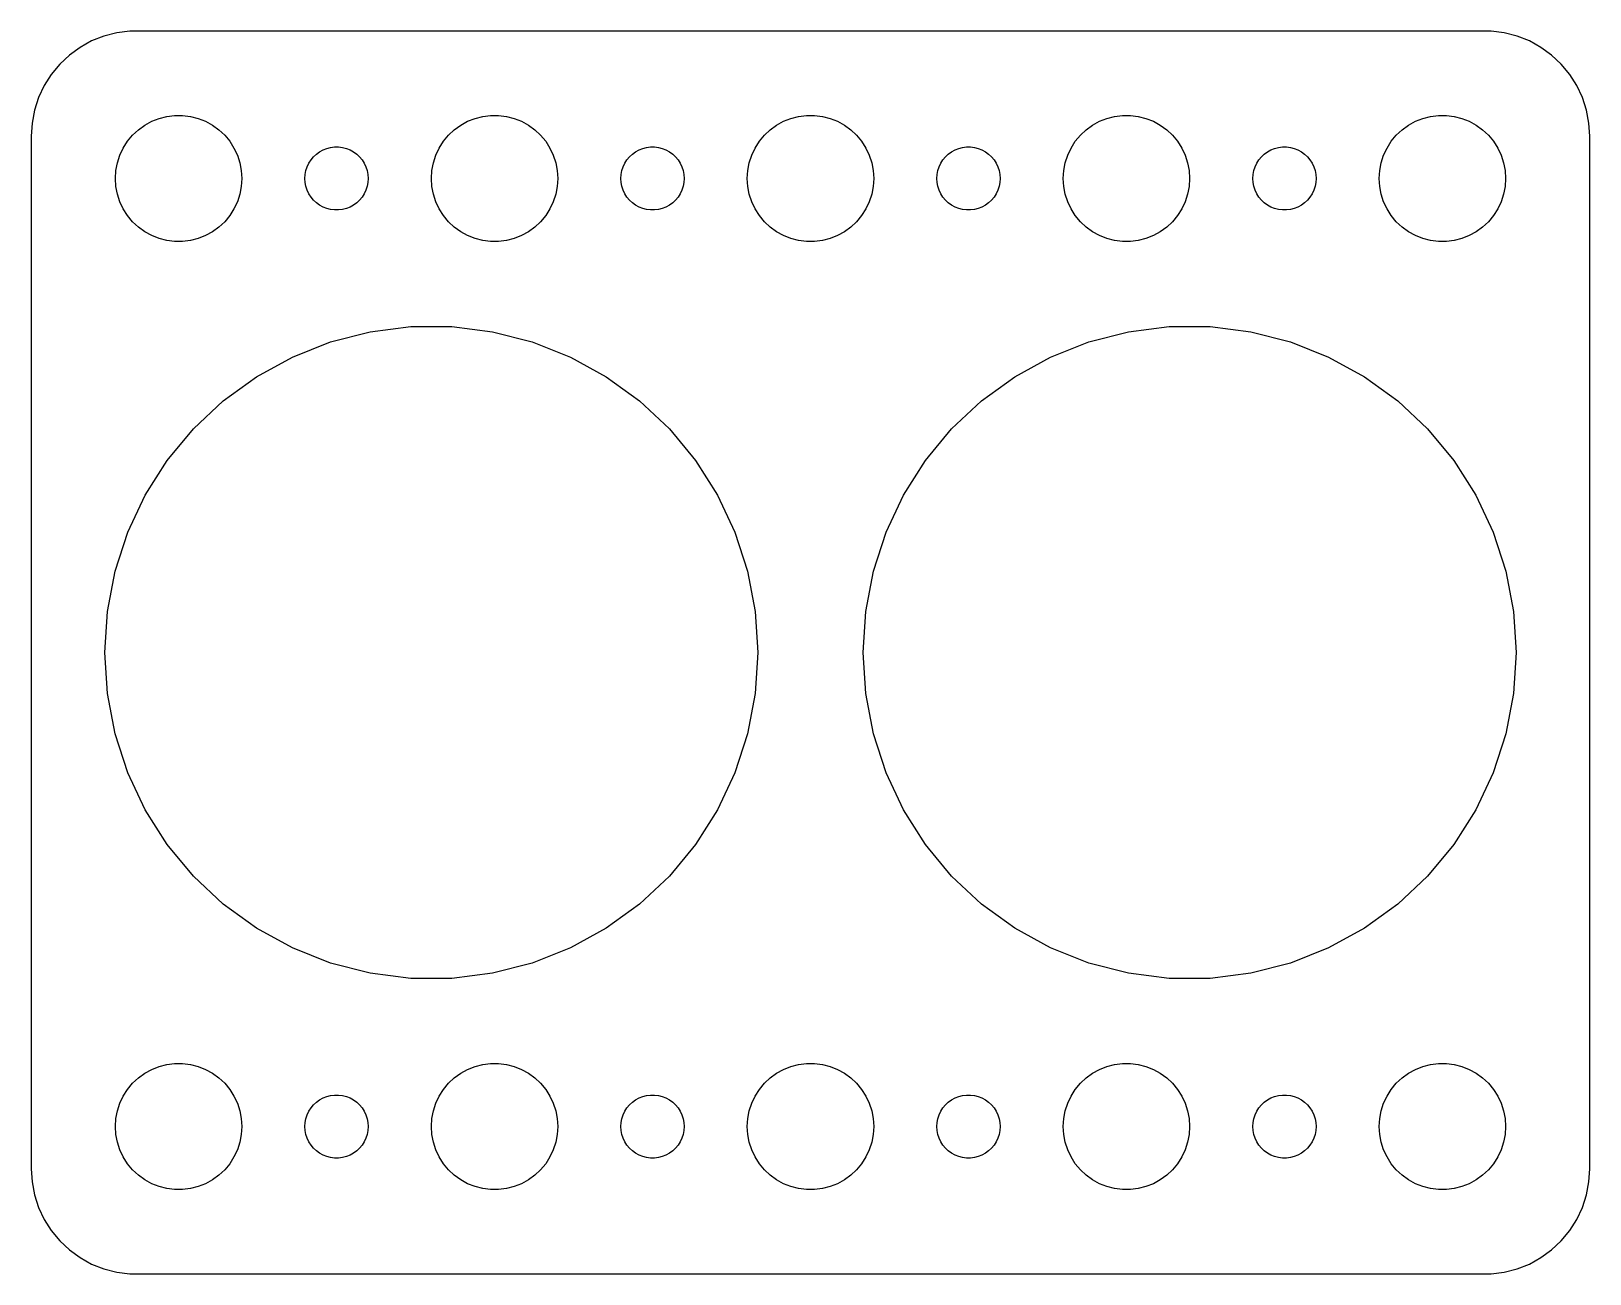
# Model space of a CAD drawing. Header units: metres. Extents: x -37 to 37, y -29.5 to 29.5.
import ezdxf

# ---------------------------------------------------------------- set-up
doc = ezdxf.new("R2010")
doc.units = ezdxf.units.M

msp = doc.modelspace()

# ---------------------------------------------------------------- linework, layer by layer
for p, q in [((-34.1289, 29.0241), (-34.6791, 28.7216)), ((-33.5451, 29.2553), (-34.1289, 29.0241)), ((-32.9369, 29.4114), (-33.5451, 29.2553)), ((-32.3139, 29.4901), (-32.9369, 29.4114)), ((32.3139, 29.4901), (-32.3139, 29.4901)), ((32.9369, 29.4114), (32.3139, 29.4901)), ((33.5451, 29.2553), (32.9369, 29.4114)), ((34.1289, 29.0241), (33.5451, 29.2553)), ((34.6791, 28.7216), (34.1289, 29.0241)), ((-35.1871, 28.3526), (-35.6448, 27.9227)), ((-34.6791, 28.7216), (-35.1871, 28.3526)), ((35.1871, 28.3526), (34.6791, 28.7216)), ((35.6448, 27.9227), (35.1871, 28.3526)), ((-36.0451, 27.4389), (-36.3815, 26.9088)), ((-35.6448, 27.9227), (-36.0451, 27.4389)), ((36.0451, 27.4389), (35.6448, 27.9227)), ((36.3815, 26.9088), (36.0451, 27.4389)), ((-36.3815, 26.9088), (-36.6489, 26.3406)), ((36.6489, 26.3406), (36.3815, 26.9088)), ((-36.6489, 26.3406), (-36.8429, 25.7434)), ((36.8429, 25.7434), (36.6489, 26.3406)), ((-36.8429, 25.7434), (-36.9606, 25.1267)), ((-31.6075, 25.033), (-31.2773, 25.2145)), ((-31.2773, 25.2145), (-30.927, 25.3532)), ((-30.927, 25.3532), (-30.5621, 25.4469)), ((-30.5621, 25.4469), (-30.1884, 25.4941)), ((-30.1884, 25.4941), (-29.8116, 25.4941)), ((-29.8116, 25.4941), (-29.4379, 25.4469)), ((-29.4379, 25.4469), (-29.0729, 25.3532)), ((-29.0729, 25.3532), (-28.7227, 25.2145)), ((-28.7227, 25.2145), (-28.3925, 25.033)), ((-16.6075, 25.033), (-16.2773, 25.2145)), ((-16.2773, 25.2145), (-15.927, 25.3532)), ((-15.927, 25.3532), (-15.5621, 25.4469)), ((-15.5621, 25.4469), (-15.1884, 25.4941)), ((-15.1884, 25.4941), (-14.8116, 25.4941)), ((-14.8116, 25.4941), (-14.4379, 25.4469)), ((-14.4379, 25.4469), (-14.0729, 25.3532)), ((-14.0729, 25.3532), (-13.7227, 25.2145)), ((-13.7227, 25.2145), (-13.3925, 25.033)), ((-1.60747, 25.033), (-1.27733, 25.2145)), ((-1.27733, 25.2145), (-0.92705, 25.3532)), ((-0.92705, 25.3532), (-0.56213, 25.4469)), ((-0.56213, 25.4469), (-0.18837, 25.4941)), ((-0.18837, 25.4941), (0.18837, 25.4941)), ((0.18837, 25.4941), (0.56213, 25.4469)), ((0.56213, 25.4469), (0.92705, 25.3532)), ((0.92705, 25.3532), (1.27733, 25.2145)), ((1.27733, 25.2145), (1.60747, 25.033)), ((13.3925, 25.033), (13.7227, 25.2145)), ((13.7227, 25.2145), (14.0729, 25.3532)), ((14.0729, 25.3532), (14.4379, 25.4469)), ((14.4379, 25.4469), (14.8116, 25.4941)), ((14.8116, 25.4941), (15.1884, 25.4941)), ((15.1884, 25.4941), (15.5621, 25.4469)), ((15.5621, 25.4469), (15.927, 25.3532)), ((15.927, 25.3532), (16.2773, 25.2145)), ((16.2773, 25.2145), (16.6075, 25.033)), ((28.3925, 25.033), (28.7227, 25.2145)), ((28.7227, 25.2145), (29.0729, 25.3532)), ((29.0729, 25.3532), (29.4379, 25.4469)), ((29.4379, 25.4469), (29.8116, 25.4941)), ((29.8116, 25.4941), (30.1884, 25.4941)), ((30.1884, 25.4941), (30.5621, 25.4469)), ((30.5621, 25.4469), (30.927, 25.3532)), ((30.927, 25.3532), (31.2773, 25.2145)), ((31.2773, 25.2145), (31.6075, 25.033)), ((36.9606, 25.1267), (36.8429, 25.7434)), ((-36.9606, 25.1267), (-37, 24.5)), ((-37, 24.5), (-37, -24.5)), ((-32.427, 24.2634), (-32.1869, 24.5536)), ((-32.1869, 24.5536), (-31.9123, 24.8115)), ((-31.9123, 24.8115), (-31.6075, 25.033)), ((-28.3925, 25.033), (-28.0877, 24.8115)), ((-28.0877, 24.8115), (-27.8131, 24.5536)), ((-27.8131, 24.5536), (-27.5729, 24.2634)), ((-17.427, 24.2634), (-17.1869, 24.5536)), ((-17.1869, 24.5536), (-16.9123, 24.8115)), ((-16.9123, 24.8115), (-16.6075, 25.033)), ((-13.3925, 25.033), (-13.0877, 24.8115)), ((-13.0877, 24.8115), (-12.8131, 24.5536)), ((-12.8131, 24.5536), (-12.5729, 24.2634)), ((-2.42705, 24.2634), (-2.1869, 24.5536)), ((-2.1869, 24.5536), (-1.91226, 24.8115)), ((-1.91226, 24.8115), (-1.60747, 25.033)), ((1.60747, 25.033), (1.91226, 24.8115)), ((1.91226, 24.8115), (2.1869, 24.5536)), ((2.1869, 24.5536), (2.42705, 24.2634)), ((12.5729, 24.2634), (12.8131, 24.5536)), ((12.8131, 24.5536), (13.0877, 24.8115)), ((13.0877, 24.8115), (13.3925, 25.033)), ((16.6075, 25.033), (16.9123, 24.8115)), ((16.9123, 24.8115), (17.1869, 24.5536)), ((17.1869, 24.5536), (17.427, 24.2634)), ((27.5729, 24.2634), (27.8131, 24.5536)), ((27.8131, 24.5536), (28.0877, 24.8115)), ((28.0877, 24.8115), (28.3925, 25.033)), ((31.6075, 25.033), (31.9123, 24.8115)), ((31.9123, 24.8115), (32.1869, 24.5536)), ((32.1869, 24.5536), (32.427, 24.2634)), ((37, 24.5), (36.9606, 25.1267)), ((37, -24.5), (37, 24.5)), ((-32.7893, 23.6044), (-32.6289, 23.9453)), ((-32.6289, 23.9453), (-32.427, 24.2634)), ((-27.5729, 24.2634), (-27.3711, 23.9453)), ((-27.3711, 23.9453), (-27.2107, 23.6044)), ((-23.4561, 23.6558), (-23.3037, 23.7665)), ((-23.3037, 23.7665), (-23.1387, 23.8572)), ((-23.1387, 23.8572), (-22.9635, 23.9266)), ((-22.9635, 23.9266), (-22.7811, 23.9734)), ((-22.7811, 23.9734), (-22.5942, 23.997)), ((-22.5942, 23.997), (-22.4058, 23.997)), ((-22.4058, 23.997), (-22.2189, 23.9734)), ((-22.2189, 23.9734), (-22.0365, 23.9266)), ((-22.0365, 23.9266), (-21.8613, 23.8572)), ((-21.8613, 23.8572), (-21.6963, 23.7665)), ((-21.6963, 23.7665), (-21.5439, 23.6558)), ((-17.7893, 23.6044), (-17.6289, 23.9453)), ((-17.6289, 23.9453), (-17.427, 24.2634)), ((-12.5729, 24.2634), (-12.3711, 23.9453)), ((-12.3711, 23.9453), (-12.2107, 23.6044)), ((-8.45613, 23.6558), (-8.30373, 23.7665)), ((-8.30373, 23.7665), (-8.13866, 23.8572)), ((-8.13866, 23.8572), (-7.96352, 23.9266)), ((-7.96352, 23.9266), (-7.78107, 23.9734)), ((-7.78107, 23.9734), (-7.59418, 23.997)), ((-7.59418, 23.997), (-7.40581, 23.997)), ((-7.40581, 23.997), (-7.21892, 23.9734)), ((-7.21892, 23.9734), (-7.03647, 23.9266)), ((-7.03647, 23.9266), (-6.86133, 23.8572)), ((-6.86133, 23.8572), (-6.69626, 23.7665)), ((-6.69626, 23.7665), (-6.54385, 23.6558)), ((-2.78932, 23.6044), (-2.62891, 23.9453)), ((-2.62891, 23.9453), (-2.42705, 24.2634)), ((2.42705, 24.2634), (2.62891, 23.9453)), ((2.62891, 23.9453), (2.78932, 23.6044)), ((6.54385, 23.6558), (6.69626, 23.7665)), ((6.69626, 23.7665), (6.86133, 23.8572)), ((6.86133, 23.8572), (7.03647, 23.9266)), ((7.03647, 23.9266), (7.21892, 23.9734)), ((7.21892, 23.9734), (7.40581, 23.997)), ((7.40581, 23.997), (7.59418, 23.997)), ((7.59418, 23.997), (7.78107, 23.9734)), ((7.78107, 23.9734), (7.96352, 23.9266)), ((7.96352, 23.9266), (8.13866, 23.8572)), ((8.13866, 23.8572), (8.30373, 23.7665)), ((8.30373, 23.7665), (8.45613, 23.6558)), ((12.2107, 23.6044), (12.3711, 23.9453)), ((12.3711, 23.9453), (12.5729, 24.2634)), ((17.427, 24.2634), (17.6289, 23.9453)), ((17.6289, 23.9453), (17.7893, 23.6044)), ((21.5439, 23.6558), (21.6963, 23.7665)), ((21.6963, 23.7665), (21.8613, 23.8572)), ((21.8613, 23.8572), (22.0365, 23.9266)), ((22.0365, 23.9266), (22.2189, 23.9734)), ((22.2189, 23.9734), (22.4058, 23.997)), ((22.4058, 23.997), (22.5942, 23.997)), ((22.5942, 23.997), (22.7811, 23.9734)), ((22.7811, 23.9734), (22.9635, 23.9266)), ((22.9635, 23.9266), (23.1387, 23.8572)), ((23.1387, 23.8572), (23.3037, 23.7665)), ((23.3037, 23.7665), (23.4561, 23.6558)), ((27.2107, 23.6044), (27.3711, 23.9453)), ((27.3711, 23.9453), (27.5729, 24.2634)), ((32.427, 24.2634), (32.6289, 23.9453)), ((32.6289, 23.9453), (32.7893, 23.6044)), ((-32.9763, 22.876), (-32.9057, 23.2461)), ((-32.9057, 23.2461), (-32.7893, 23.6044)), ((-27.2107, 23.6044), (-27.0942, 23.2461)), ((-27.0942, 23.2461), (-27.0237, 22.876)), ((-23.9529, 22.873), (-23.8947, 23.0522)), ((-23.8947, 23.0522), (-23.8145, 23.2226)), ((-23.8145, 23.2226), (-23.7135, 23.3817)), ((-23.7135, 23.3817), (-23.5934, 23.5268)), ((-23.5934, 23.5268), (-23.4561, 23.6558)), ((-21.5439, 23.6558), (-21.4065, 23.5268)), ((-21.4065, 23.5268), (-21.2865, 23.3817)), ((-21.2865, 23.3817), (-21.1855, 23.2226)), ((-21.1855, 23.2226), (-21.1053, 23.0522)), ((-21.1053, 23.0522), (-21.0471, 22.873)), ((-17.9763, 22.876), (-17.9057, 23.2461)), ((-17.9057, 23.2461), (-17.7893, 23.6044)), ((-12.2107, 23.6044), (-12.0942, 23.2461)), ((-12.0942, 23.2461), (-12.0237, 22.876)), ((-8.95287, 22.873), (-8.89465, 23.0522)), ((-8.89465, 23.0522), (-8.81445, 23.2226)), ((-8.81445, 23.2226), (-8.71352, 23.3817)), ((-8.71352, 23.3817), (-8.59344, 23.5268)), ((-8.59344, 23.5268), (-8.45613, 23.6558)), ((-6.54385, 23.6558), (-6.40654, 23.5268)), ((-6.40654, 23.5268), (-6.28647, 23.3817)), ((-6.28647, 23.3817), (-6.18553, 23.2226)), ((-6.18553, 23.2226), (-6.10533, 23.0522)), ((-6.10533, 23.0522), (-6.04712, 22.873)), ((-2.97633, 22.876), (-2.90575, 23.2461)), ((-2.90575, 23.2461), (-2.78932, 23.6044)), ((2.78932, 23.6044), (2.90575, 23.2461)), ((2.90575, 23.2461), (2.97633, 22.876)), ((6.04712, 22.873), (6.10533, 23.0522)), ((6.10533, 23.0522), (6.18553, 23.2226)), ((6.18553, 23.2226), (6.28647, 23.3817)), ((6.28647, 23.3817), (6.40654, 23.5268)), ((6.40654, 23.5268), (6.54385, 23.6558)), ((8.45613, 23.6558), (8.59344, 23.5268)), ((8.59344, 23.5268), (8.71352, 23.3817)), ((8.71352, 23.3817), (8.81445, 23.2226)), ((8.81445, 23.2226), (8.89465, 23.0522)), ((8.89465, 23.0522), (8.95287, 22.873)), ((12.0237, 22.876), (12.0942, 23.2461)), ((12.0942, 23.2461), (12.2107, 23.6044)), ((17.7893, 23.6044), (17.9057, 23.2461)), ((17.9057, 23.2461), (17.9763, 22.876)), ((21.0471, 22.873), (21.1053, 23.0522)), ((21.1053, 23.0522), (21.1855, 23.2226)), ((21.1855, 23.2226), (21.2865, 23.3817)), ((21.2865, 23.3817), (21.4065, 23.5268)), ((21.4065, 23.5268), (21.5439, 23.6558)), ((23.4561, 23.6558), (23.5934, 23.5268)), ((23.5934, 23.5268), (23.7135, 23.3817)), ((23.7135, 23.3817), (23.8145, 23.2226)), ((23.8145, 23.2226), (23.8947, 23.0522)), ((23.8947, 23.0522), (23.9529, 22.873)), ((27.0237, 22.876), (27.0942, 23.2461)), ((27.0942, 23.2461), (27.2107, 23.6044)), ((32.7893, 23.6044), (32.9057, 23.2461)), ((32.9057, 23.2461), (32.9763, 22.876)), ((-33, 22.5), (-32.9763, 22.876)), ((-32.9763, 22.124), (-33, 22.5)), ((-27.0237, 22.876), (-27, 22.5)), ((-27, 22.5), (-27.0237, 22.124)), ((-24, 22.5), (-23.9882, 22.688)), ((-23.9882, 22.312), (-24, 22.5)), ((-23.9882, 22.688), (-23.9529, 22.873)), ((-23.9529, 22.127), (-23.9882, 22.312)), ((-21.0471, 22.873), (-21.0118, 22.688)), ((-21.0118, 22.312), (-21.0471, 22.127)), ((-21.0118, 22.688), (-21, 22.5)), ((-21, 22.5), (-21.0118, 22.312)), ((-18, 22.5), (-17.9763, 22.876)), ((-17.9763, 22.124), (-18, 22.5)), ((-12.0237, 22.876), (-12, 22.5)), ((-12, 22.5), (-12.0237, 22.124)), ((-9, 22.5), (-8.98816, 22.688)), ((-8.98816, 22.312), (-9, 22.5)), ((-8.98816, 22.688), (-8.95287, 22.873)), ((-8.95287, 22.127), (-8.98816, 22.312)), ((-6.04712, 22.873), (-6.01183, 22.688)), ((-6.01183, 22.312), (-6.04712, 22.127)), ((-6.01183, 22.688), (-6, 22.5)), ((-6, 22.5), (-6.01183, 22.312)), ((-3, 22.5), (-2.97633, 22.876)), ((-2.97633, 22.124), (-3, 22.5)), ((2.97633, 22.876), (3, 22.5)), ((3, 22.5), (2.97633, 22.124)), ((6, 22.5), (6.01183, 22.688)), ((6.01183, 22.312), (6, 22.5)), ((6.01183, 22.688), (6.04712, 22.873)), ((6.04712, 22.127), (6.01183, 22.312)), ((8.95287, 22.873), (8.98816, 22.688)), ((8.98816, 22.312), (8.95287, 22.127)), ((8.98816, 22.688), (9, 22.5)), ((9, 22.5), (8.98816, 22.312)), ((12, 22.5), (12.0237, 22.876)), ((12.0237, 22.124), (12, 22.5)), ((17.9763, 22.876), (18, 22.5)), ((18, 22.5), (17.9763, 22.124)), ((21, 22.5), (21.0118, 22.688)), ((21.0118, 22.312), (21, 22.5)), ((21.0118, 22.688), (21.0471, 22.873)), ((21.0471, 22.127), (21.0118, 22.312)), ((23.9529, 22.873), (23.9882, 22.688)), ((23.9882, 22.312), (23.9529, 22.127)), ((23.9882, 22.688), (24, 22.5)), ((24, 22.5), (23.9882, 22.312)), ((27, 22.5), (27.0237, 22.876)), ((27.0237, 22.124), (27, 22.5)), ((32.9763, 22.876), (33, 22.5)), ((33, 22.5), (32.9763, 22.124)), ((-32.9057, 21.7539), (-32.9763, 22.124)), ((-32.7893, 21.3956), (-32.9057, 21.7539)), ((-27.0942, 21.7539), (-27.2107, 21.3956)), ((-27.0237, 22.124), (-27.0942, 21.7539)), ((-23.8947, 21.9478), (-23.9529, 22.127)), ((-23.8145, 21.7774), (-23.8947, 21.9478)), ((-23.7135, 21.6183), (-23.8145, 21.7774)), ((-23.5934, 21.4732), (-23.7135, 21.6183)), ((-23.4561, 21.3442), (-23.5934, 21.4732)), ((-21.4065, 21.4732), (-21.5439, 21.3442)), ((-21.2865, 21.6183), (-21.4065, 21.4732)), ((-21.1855, 21.7774), (-21.2865, 21.6183)), ((-21.1053, 21.9478), (-21.1855, 21.7774)), ((-21.0471, 22.127), (-21.1053, 21.9478)), ((-17.9057, 21.7539), (-17.9763, 22.124)), ((-17.7893, 21.3956), (-17.9057, 21.7539)), ((-12.0942, 21.7539), (-12.2107, 21.3956)), ((-12.0237, 22.124), (-12.0942, 21.7539)), ((-8.89465, 21.9478), (-8.95287, 22.127)), ((-8.81445, 21.7774), (-8.89465, 21.9478)), ((-8.71352, 21.6183), (-8.81445, 21.7774)), ((-8.59344, 21.4732), (-8.71352, 21.6183)), ((-8.45613, 21.3442), (-8.59344, 21.4732)), ((-6.40654, 21.4732), (-6.54385, 21.3442)), ((-6.28647, 21.6183), (-6.40654, 21.4732)), ((-6.18553, 21.7774), (-6.28647, 21.6183)), ((-6.10533, 21.9478), (-6.18553, 21.7774)), ((-6.04712, 22.127), (-6.10533, 21.9478)), ((-2.90575, 21.7539), (-2.97633, 22.124)), ((-2.78932, 21.3956), (-2.90575, 21.7539)), ((2.90575, 21.7539), (2.78932, 21.3956)), ((2.97633, 22.124), (2.90575, 21.7539)), ((6.10533, 21.9478), (6.04712, 22.127)), ((6.18553, 21.7774), (6.10533, 21.9478)), ((6.28647, 21.6183), (6.18553, 21.7774)), ((6.40654, 21.4732), (6.28647, 21.6183)), ((6.54385, 21.3442), (6.40654, 21.4732)), ((8.59344, 21.4732), (8.45613, 21.3442)), ((8.71352, 21.6183), (8.59344, 21.4732)), ((8.81445, 21.7774), (8.71352, 21.6183)), ((8.89465, 21.9478), (8.81445, 21.7774)), ((8.95287, 22.127), (8.89465, 21.9478)), ((12.0942, 21.7539), (12.0237, 22.124)), ((12.2107, 21.3956), (12.0942, 21.7539)), ((17.9057, 21.7539), (17.7893, 21.3956)), ((17.9763, 22.124), (17.9057, 21.7539)), ((21.1053, 21.9478), (21.0471, 22.127)), ((21.1855, 21.7774), (21.1053, 21.9478)), ((21.2865, 21.6183), (21.1855, 21.7774)), ((21.4065, 21.4732), (21.2865, 21.6183)), ((21.5439, 21.3442), (21.4065, 21.4732)), ((23.5934, 21.4732), (23.4561, 21.3442)), ((23.7135, 21.6183), (23.5934, 21.4732)), ((23.8145, 21.7774), (23.7135, 21.6183)), ((23.8947, 21.9478), (23.8145, 21.7774)), ((23.9529, 22.127), (23.8947, 21.9478)), ((27.0942, 21.7539), (27.0237, 22.124)), ((27.2107, 21.3956), (27.0942, 21.7539)), ((32.9057, 21.7539), (32.7893, 21.3956)), ((32.9763, 22.124), (32.9057, 21.7539)), ((-32.6289, 21.0547), (-32.7893, 21.3956)), ((-32.427, 20.7366), (-32.6289, 21.0547)), ((-32.1869, 20.4464), (-32.427, 20.7366)), ((-27.5729, 20.7366), (-27.8131, 20.4464)), ((-27.3711, 21.0547), (-27.5729, 20.7366)), ((-27.2107, 21.3956), (-27.3711, 21.0547)), ((-23.3037, 21.2335), (-23.4561, 21.3442)), ((-23.1387, 21.1427), (-23.3037, 21.2335)), ((-22.9635, 21.0734), (-23.1387, 21.1427)), ((-22.7811, 21.0266), (-22.9635, 21.0734)), ((-22.5942, 21.003), (-22.7811, 21.0266)), ((-22.4058, 21.003), (-22.5942, 21.003)), ((-22.2189, 21.0266), (-22.4058, 21.003)), ((-22.0365, 21.0734), (-22.2189, 21.0266)), ((-21.8613, 21.1427), (-22.0365, 21.0734)), ((-21.6963, 21.2335), (-21.8613, 21.1427)), ((-21.5439, 21.3442), (-21.6963, 21.2335)), ((-17.6289, 21.0547), (-17.7893, 21.3956)), ((-17.427, 20.7366), (-17.6289, 21.0547)), ((-17.1869, 20.4464), (-17.427, 20.7366)), ((-12.5729, 20.7366), (-12.8131, 20.4464)), ((-12.3711, 21.0547), (-12.5729, 20.7366)), ((-12.2107, 21.3956), (-12.3711, 21.0547)), ((-8.30373, 21.2335), (-8.45613, 21.3442)), ((-8.13866, 21.1427), (-8.30373, 21.2335)), ((-7.96352, 21.0734), (-8.13866, 21.1427)), ((-7.78107, 21.0266), (-7.96352, 21.0734)), ((-7.59418, 21.003), (-7.78107, 21.0266)), ((-7.40581, 21.003), (-7.59418, 21.003)), ((-7.21892, 21.0266), (-7.40581, 21.003)), ((-7.03647, 21.0734), (-7.21892, 21.0266)), ((-6.86133, 21.1427), (-7.03647, 21.0734)), ((-6.69626, 21.2335), (-6.86133, 21.1427)), ((-6.54385, 21.3442), (-6.69626, 21.2335)), ((-2.62891, 21.0547), (-2.78932, 21.3956)), ((-2.42705, 20.7366), (-2.62891, 21.0547)), ((-2.1869, 20.4464), (-2.42705, 20.7366)), ((2.42705, 20.7366), (2.1869, 20.4464)), ((2.62891, 21.0547), (2.42705, 20.7366)), ((2.78932, 21.3956), (2.62891, 21.0547)), ((6.69626, 21.2335), (6.54385, 21.3442)), ((6.86133, 21.1427), (6.69626, 21.2335)), ((7.03647, 21.0734), (6.86133, 21.1427)), ((7.21892, 21.0266), (7.03647, 21.0734)), ((7.40581, 21.003), (7.21892, 21.0266)), ((7.59418, 21.003), (7.40581, 21.003)), ((7.78107, 21.0266), (7.59418, 21.003)), ((7.96352, 21.0734), (7.78107, 21.0266)), ((8.13866, 21.1427), (7.96352, 21.0734)), ((8.30373, 21.2335), (8.13866, 21.1427)), ((8.45613, 21.3442), (8.30373, 21.2335)), ((12.3711, 21.0547), (12.2107, 21.3956)), ((12.5729, 20.7366), (12.3711, 21.0547)), ((12.8131, 20.4464), (12.5729, 20.7366)), ((17.427, 20.7366), (17.1869, 20.4464)), ((17.6289, 21.0547), (17.427, 20.7366)), ((17.7893, 21.3956), (17.6289, 21.0547)), ((21.6963, 21.2335), (21.5439, 21.3442)), ((21.8613, 21.1427), (21.6963, 21.2335)), ((22.0365, 21.0734), (21.8613, 21.1427)), ((22.2189, 21.0266), (22.0365, 21.0734)), ((22.4058, 21.003), (22.2189, 21.0266)), ((22.5942, 21.003), (22.4058, 21.003)), ((22.7811, 21.0266), (22.5942, 21.003)), ((22.9635, 21.0734), (22.7811, 21.0266)), ((23.1387, 21.1427), (22.9635, 21.0734)), ((23.3037, 21.2335), (23.1387, 21.1427)), ((23.4561, 21.3442), (23.3037, 21.2335)), ((27.3711, 21.0547), (27.2107, 21.3956)), ((27.5729, 20.7366), (27.3711, 21.0547)), ((27.8131, 20.4464), (27.5729, 20.7366)), ((32.427, 20.7366), (32.1869, 20.4464)), ((32.6289, 21.0547), (32.427, 20.7366)), ((32.7893, 21.3956), (32.6289, 21.0547)), ((-31.9123, 20.1884), (-32.1869, 20.4464)), ((-31.6075, 19.967), (-31.9123, 20.1884)), ((-28.0877, 20.1884), (-28.3925, 19.967)), ((-27.8131, 20.4464), (-28.0877, 20.1884)), ((-16.9123, 20.1884), (-17.1869, 20.4464)), ((-16.6075, 19.967), (-16.9123, 20.1884)), ((-13.0877, 20.1884), (-13.3925, 19.967)), ((-12.8131, 20.4464), (-13.0877, 20.1884)), ((-1.91226, 20.1884), (-2.1869, 20.4464)), ((-1.60747, 19.967), (-1.91226, 20.1884)), ((1.91226, 20.1884), (1.60747, 19.967)), ((2.1869, 20.4464), (1.91226, 20.1884)), ((13.0877, 20.1884), (12.8131, 20.4464)), ((13.3925, 19.967), (13.0877, 20.1884)), ((16.9123, 20.1884), (16.6075, 19.967)), ((17.1869, 20.4464), (16.9123, 20.1884)), ((28.0877, 20.1884), (27.8131, 20.4464)), ((28.3925, 19.967), (28.0877, 20.1884)), ((31.9123, 20.1884), (31.6075, 19.967)), ((32.1869, 20.4464), (31.9123, 20.1884)), ((-31.2773, 19.7855), (-31.6075, 19.967)), ((-30.927, 19.6468), (-31.2773, 19.7855)), ((-30.5621, 19.5531), (-30.927, 19.6468)), ((-30.1884, 19.5059), (-30.5621, 19.5531)), ((-29.8116, 19.5059), (-30.1884, 19.5059)), ((-29.4379, 19.5531), (-29.8116, 19.5059)), ((-29.0729, 19.6468), (-29.4379, 19.5531)), ((-28.7227, 19.7855), (-29.0729, 19.6468)), ((-28.3925, 19.967), (-28.7227, 19.7855)), ((-16.2773, 19.7855), (-16.6075, 19.967)), ((-15.927, 19.6468), (-16.2773, 19.7855)), ((-15.5621, 19.5531), (-15.927, 19.6468)), ((-15.1884, 19.5059), (-15.5621, 19.5531)), ((-14.8116, 19.5059), (-15.1884, 19.5059)), ((-14.4379, 19.5531), (-14.8116, 19.5059)), ((-14.0729, 19.6468), (-14.4379, 19.5531)), ((-13.7227, 19.7855), (-14.0729, 19.6468)), ((-13.3925, 19.967), (-13.7227, 19.7855)), ((-1.27733, 19.7855), (-1.60747, 19.967)), ((-0.92705, 19.6468), (-1.27733, 19.7855)), ((-0.56213, 19.5531), (-0.92705, 19.6468)), ((-0.18837, 19.5059), (-0.56213, 19.5531)), ((0.18837, 19.5059), (-0.18837, 19.5059)), ((0.56213, 19.5531), (0.18837, 19.5059)), ((0.92705, 19.6468), (0.56213, 19.5531)), ((1.27733, 19.7855), (0.92705, 19.6468)), ((1.60747, 19.967), (1.27733, 19.7855)), ((13.7227, 19.7855), (13.3925, 19.967)), ((14.0729, 19.6468), (13.7227, 19.7855)), ((14.4379, 19.5531), (14.0729, 19.6468)), ((14.8116, 19.5059), (14.4379, 19.5531)), ((15.1884, 19.5059), (14.8116, 19.5059)), ((15.5621, 19.5531), (15.1884, 19.5059)), ((15.927, 19.6468), (15.5621, 19.5531)), ((16.2773, 19.7855), (15.927, 19.6468)), ((16.6075, 19.967), (16.2773, 19.7855)), ((28.7227, 19.7855), (28.3925, 19.967)), ((29.0729, 19.6468), (28.7227, 19.7855)), ((29.4379, 19.5531), (29.0729, 19.6468)), ((29.8116, 19.5059), (29.4379, 19.5531)), ((30.1884, 19.5059), (29.8116, 19.5059)), ((30.5621, 19.5531), (30.1884, 19.5059)), ((30.927, 19.6468), (30.5621, 19.5531)), ((31.2773, 19.7855), (30.927, 19.6468)), ((31.6075, 19.967), (31.2773, 19.7855)), ((-22.7897, 14.7414), (-20.9044, 15.2254)), ((-20.9044, 15.2254), (-18.9733, 15.4694)), ((-18.9733, 15.4694), (-17.0267, 15.4694)), ((-17.0267, 15.4694), (-15.0956, 15.2254)), ((-15.0956, 15.2254), (-13.2102, 14.7414)), ((13.2102, 14.7414), (15.0956, 15.2254)), ((15.0956, 15.2254), (17.0267, 15.4694)), ((17.0267, 15.4694), (18.9733, 15.4694)), ((18.9733, 15.4694), (20.9044, 15.2254)), ((20.9044, 15.2254), (22.7897, 14.7414)), ((-24.5996, 14.0248), (-22.7897, 14.7414)), ((-13.2102, 14.7414), (-11.4004, 14.0248)), ((11.4004, 14.0248), (13.2102, 14.7414)), ((22.7897, 14.7414), (24.5996, 14.0248)), ((-26.3053, 13.0871), (-24.5996, 14.0248)), ((-11.4004, 14.0248), (-9.69467, 13.0871)), ((9.69467, 13.0871), (11.4004, 14.0248)), ((24.5996, 14.0248), (26.3053, 13.0871)), ((-27.8801, 11.9429), (-26.3053, 13.0871)), ((-9.69467, 13.0871), (-8.11992, 11.9429)), ((8.11992, 11.9429), (9.69467, 13.0871)), ((26.3053, 13.0871), (27.8801, 11.9429)), ((-29.299, 10.6105), (-27.8801, 11.9429)), ((-8.11992, 11.9429), (-6.70097, 10.6105)), ((6.70097, 10.6105), (8.11992, 11.9429)), ((27.8801, 11.9429), (29.299, 10.6105)), ((-30.5397, 9.11066), (-29.299, 10.6105)), ((-6.70097, 10.6105), (-5.46024, 9.11066)), ((5.46024, 9.11066), (6.70097, 10.6105)), ((29.299, 10.6105), (30.5397, 9.11066)), ((-31.5827, 7.46718), (-30.5397, 9.11066)), ((-5.46024, 9.11066), (-4.41724, 7.46718)), ((4.41724, 7.46718), (5.46024, 9.11066)), ((30.5397, 9.11066), (31.5827, 7.46718)), ((-32.4115, 5.70592), (-31.5827, 7.46718)), ((-4.41724, 7.46718), (-3.58846, 5.70592)), ((3.58846, 5.70592), (4.41724, 7.46718)), ((31.5827, 7.46718), (32.4115, 5.70592)), ((-33.013, 3.85469), (-32.4115, 5.70592)), ((-3.58846, 5.70592), (-2.98695, 3.85469)), ((2.98695, 3.85469), (3.58846, 5.70592)), ((32.4115, 5.70592), (33.013, 3.85469)), ((-33.3778, 1.94266), (-33.013, 3.85469)), ((-2.98695, 3.85469), (-2.62221, 1.94266)), ((2.62221, 1.94266), (2.98695, 3.85469)), ((33.013, 3.85469), (33.3778, 1.94266)), ((-33.5, 0), (-33.3778, 1.94266)), ((-2.62221, 1.94266), (-2.5, 0)), ((2.5, 0), (2.62221, 1.94266)), ((33.3778, 1.94266), (33.5, 0)), ((-33.3778, -1.94266), (-33.5, 0)), ((-2.5, 0), (-2.62221, -1.94266)), ((2.62221, -1.94266), (2.5, 0)), ((33.5, 0), (33.3778, -1.94266)), ((-33.013, -3.85469), (-33.3778, -1.94266)), ((-2.62221, -1.94266), (-2.98695, -3.85469)), ((2.98695, -3.85469), (2.62221, -1.94266)), ((33.3778, -1.94266), (33.013, -3.85469)), ((-32.4115, -5.70592), (-33.013, -3.85469)), ((-2.98695, -3.85469), (-3.58846, -5.70592)), ((3.58846, -5.70592), (2.98695, -3.85469)), ((33.013, -3.85469), (32.4115, -5.70592)), ((-31.5827, -7.46718), (-32.4115, -5.70592)), ((-3.58846, -5.70592), (-4.41724, -7.46718)), ((4.41724, -7.46718), (3.58846, -5.70592)), ((32.4115, -5.70592), (31.5827, -7.46718)), ((-30.5397, -9.11066), (-31.5827, -7.46718)), ((-4.41724, -7.46718), (-5.46024, -9.11066)), ((5.46024, -9.11066), (4.41724, -7.46718)), ((31.5827, -7.46718), (30.5397, -9.11066)), ((-29.299, -10.6105), (-30.5397, -9.11066)), ((-5.46024, -9.11066), (-6.70097, -10.6105)), ((6.70097, -10.6105), (5.46024, -9.11066)), ((30.5397, -9.11066), (29.299, -10.6105)), ((-27.8801, -11.9429), (-29.299, -10.6105)), ((-6.70097, -10.6105), (-8.11992, -11.9429)), ((8.11992, -11.9429), (6.70097, -10.6105)), ((29.299, -10.6105), (27.8801, -11.9429)), ((-26.3053, -13.0871), (-27.8801, -11.9429)), ((-8.11992, -11.9429), (-9.69467, -13.0871)), ((9.69467, -13.0871), (8.11992, -11.9429)), ((27.8801, -11.9429), (26.3053, -13.0871)), ((-24.5996, -14.0248), (-26.3053, -13.0871)), ((-9.69467, -13.0871), (-11.4004, -14.0248)), ((11.4004, -14.0248), (9.69467, -13.0871)), ((26.3053, -13.0871), (24.5996, -14.0248)), ((-22.7897, -14.7414), (-24.5996, -14.0248)), ((-11.4004, -14.0248), (-13.2102, -14.7414)), ((13.2102, -14.7414), (11.4004, -14.0248)), ((24.5996, -14.0248), (22.7897, -14.7414)), ((-20.9044, -15.2254), (-22.7897, -14.7414)), ((-13.2102, -14.7414), (-15.0956, -15.2254)), ((15.0956, -15.2254), (13.2102, -14.7414)), ((22.7897, -14.7414), (20.9044, -15.2254)), ((-18.9733, -15.4694), (-20.9044, -15.2254)), ((-17.0267, -15.4694), (-18.9733, -15.4694)), ((-15.0956, -15.2254), (-17.0267, -15.4694)), ((17.0267, -15.4694), (15.0956, -15.2254)), ((18.9733, -15.4694), (17.0267, -15.4694)), ((20.9044, -15.2254), (18.9733, -15.4694)), ((-31.9123, -20.1884), (-31.6075, -19.967)), ((-31.6075, -19.967), (-31.2773, -19.7855)), ((-31.2773, -19.7855), (-30.927, -19.6468)), ((-30.927, -19.6468), (-30.5621, -19.5531)), ((-30.5621, -19.5531), (-30.1884, -19.5059)), ((-30.1884, -19.5059), (-29.8116, -19.5059)), ((-29.8116, -19.5059), (-29.4379, -19.5531)), ((-29.4379, -19.5531), (-29.0729, -19.6468)), ((-29.0729, -19.6468), (-28.7227, -19.7855)), ((-28.7227, -19.7855), (-28.3925, -19.967)), ((-28.3925, -19.967), (-28.0877, -20.1884)), ((-16.9123, -20.1884), (-16.6075, -19.967)), ((-16.6075, -19.967), (-16.2773, -19.7855)), ((-16.2773, -19.7855), (-15.927, -19.6468)), ((-15.927, -19.6468), (-15.5621, -19.5531)), ((-15.5621, -19.5531), (-15.1884, -19.5059)), ((-15.1884, -19.5059), (-14.8116, -19.5059)), ((-14.8116, -19.5059), (-14.4379, -19.5531)), ((-14.4379, -19.5531), (-14.0729, -19.6468)), ((-14.0729, -19.6468), (-13.7227, -19.7855)), ((-13.7227, -19.7855), (-13.3925, -19.967)), ((-13.3925, -19.967), (-13.0877, -20.1884)), ((-1.91226, -20.1884), (-1.60747, -19.967)), ((-1.60747, -19.967), (-1.27733, -19.7855)), ((-1.27733, -19.7855), (-0.92705, -19.6468)), ((-0.92705, -19.6468), (-0.56213, -19.5531)), ((-0.56213, -19.5531), (-0.18837, -19.5059)), ((-0.18837, -19.5059), (0.18837, -19.5059)), ((0.18837, -19.5059), (0.56213, -19.5531)), ((0.56213, -19.5531), (0.92705, -19.6468)), ((0.92705, -19.6468), (1.27733, -19.7855)), ((1.27733, -19.7855), (1.60747, -19.967)), ((1.60747, -19.967), (1.91226, -20.1884)), ((13.0877, -20.1884), (13.3925, -19.967)), ((13.3925, -19.967), (13.7227, -19.7855)), ((13.7227, -19.7855), (14.0729, -19.6468)), ((14.0729, -19.6468), (14.4379, -19.5531)), ((14.4379, -19.5531), (14.8116, -19.5059)), ((14.8116, -19.5059), (15.1884, -19.5059)), ((15.1884, -19.5059), (15.5621, -19.5531)), ((15.5621, -19.5531), (15.927, -19.6468)), ((15.927, -19.6468), (16.2773, -19.7855)), ((16.2773, -19.7855), (16.6075, -19.967)), ((16.6075, -19.967), (16.9123, -20.1884)), ((28.0877, -20.1884), (28.3925, -19.967)), ((28.3925, -19.967), (28.7227, -19.7855)), ((28.7227, -19.7855), (29.0729, -19.6468)), ((29.0729, -19.6468), (29.4379, -19.5531)), ((29.4379, -19.5531), (29.8116, -19.5059)), ((29.8116, -19.5059), (30.1884, -19.5059)), ((30.1884, -19.5059), (30.5621, -19.5531)), ((30.5621, -19.5531), (30.927, -19.6468)), ((30.927, -19.6468), (31.2773, -19.7855)), ((31.2773, -19.7855), (31.6075, -19.967)), ((31.6075, -19.967), (31.9123, -20.1884)), ((-32.427, -20.7366), (-32.1869, -20.4464)), ((-32.1869, -20.4464), (-31.9123, -20.1884)), ((-28.0877, -20.1884), (-27.8131, -20.4464)), ((-27.8131, -20.4464), (-27.5729, -20.7366)), ((-17.427, -20.7366), (-17.1869, -20.4464)), ((-17.1869, -20.4464), (-16.9123, -20.1884)), ((-13.0877, -20.1884), (-12.8131, -20.4464)), ((-12.8131, -20.4464), (-12.5729, -20.7366)), ((-2.42705, -20.7366), (-2.1869, -20.4464)), ((-2.1869, -20.4464), (-1.91226, -20.1884)), ((1.91226, -20.1884), (2.1869, -20.4464)), ((2.1869, -20.4464), (2.42705, -20.7366)), ((12.5729, -20.7366), (12.8131, -20.4464)), ((12.8131, -20.4464), (13.0877, -20.1884)), ((16.9123, -20.1884), (17.1869, -20.4464)), ((17.1869, -20.4464), (17.427, -20.7366)), ((27.5729, -20.7366), (27.8131, -20.4464)), ((27.8131, -20.4464), (28.0877, -20.1884)), ((31.9123, -20.1884), (32.1869, -20.4464)), ((32.1869, -20.4464), (32.427, -20.7366)), ((-32.9057, -21.7539), (-32.7893, -21.3956)), ((-32.7893, -21.3956), (-32.6289, -21.0547)), ((-32.6289, -21.0547), (-32.427, -20.7366)), ((-27.5729, -20.7366), (-27.3711, -21.0547)), ((-27.3711, -21.0547), (-27.2107, -21.3956)), ((-27.2107, -21.3956), (-27.0942, -21.7539)), ((-23.5934, -21.4732), (-23.4561, -21.3442)), ((-23.4561, -21.3442), (-23.3037, -21.2335)), ((-23.3037, -21.2335), (-23.1387, -21.1427)), ((-23.1387, -21.1427), (-22.9635, -21.0734)), ((-22.9635, -21.0734), (-22.7811, -21.0266)), ((-22.7811, -21.0266), (-22.5942, -21.003)), ((-22.5942, -21.003), (-22.4058, -21.003)), ((-22.4058, -21.003), (-22.2189, -21.0266)), ((-22.2189, -21.0266), (-22.0365, -21.0734)), ((-22.0365, -21.0734), (-21.8613, -21.1427)), ((-21.8613, -21.1427), (-21.6963, -21.2335)), ((-21.6963, -21.2335), (-21.5439, -21.3442)), ((-21.5439, -21.3442), (-21.4065, -21.4732)), ((-17.9057, -21.7539), (-17.7893, -21.3956)), ((-17.7893, -21.3956), (-17.6289, -21.0547)), ((-17.6289, -21.0547), (-17.427, -20.7366)), ((-12.5729, -20.7366), (-12.3711, -21.0547)), ((-12.3711, -21.0547), (-12.2107, -21.3956)), ((-12.2107, -21.3956), (-12.0942, -21.7539)), ((-8.59344, -21.4732), (-8.45613, -21.3442)), ((-8.45613, -21.3442), (-8.30373, -21.2335)), ((-8.30373, -21.2335), (-8.13866, -21.1427)), ((-8.13866, -21.1427), (-7.96352, -21.0734)), ((-7.96352, -21.0734), (-7.78107, -21.0266)), ((-7.78107, -21.0266), (-7.59418, -21.003)), ((-7.59418, -21.003), (-7.40581, -21.003)), ((-7.40581, -21.003), (-7.21892, -21.0266)), ((-7.21892, -21.0266), (-7.03647, -21.0734)), ((-7.03647, -21.0734), (-6.86133, -21.1427)), ((-6.86133, -21.1427), (-6.69626, -21.2335)), ((-6.69626, -21.2335), (-6.54385, -21.3442)), ((-6.54385, -21.3442), (-6.40654, -21.4732)), ((-2.90575, -21.7539), (-2.78932, -21.3956)), ((-2.78932, -21.3956), (-2.62891, -21.0547)), ((-2.62891, -21.0547), (-2.42705, -20.7366)), ((2.42705, -20.7366), (2.62891, -21.0547)), ((2.62891, -21.0547), (2.78932, -21.3956)), ((2.78932, -21.3956), (2.90575, -21.7539)), ((6.40654, -21.4732), (6.54385, -21.3442)), ((6.54385, -21.3442), (6.69626, -21.2335)), ((6.69626, -21.2335), (6.86133, -21.1427)), ((6.86133, -21.1427), (7.03647, -21.0734)), ((7.03647, -21.0734), (7.21892, -21.0266)), ((7.21892, -21.0266), (7.40581, -21.003)), ((7.40581, -21.003), (7.59418, -21.003)), ((7.59418, -21.003), (7.78107, -21.0266)), ((7.78107, -21.0266), (7.96352, -21.0734)), ((7.96352, -21.0734), (8.13866, -21.1427)), ((8.13866, -21.1427), (8.30373, -21.2335)), ((8.30373, -21.2335), (8.45613, -21.3442)), ((8.45613, -21.3442), (8.59344, -21.4732)), ((12.0942, -21.7539), (12.2107, -21.3956)), ((12.2107, -21.3956), (12.3711, -21.0547)), ((12.3711, -21.0547), (12.5729, -20.7366)), ((17.427, -20.7366), (17.6289, -21.0547)), ((17.6289, -21.0547), (17.7893, -21.3956)), ((17.7893, -21.3956), (17.9057, -21.7539)), ((21.4065, -21.4732), (21.5439, -21.3442)), ((21.5439, -21.3442), (21.6963, -21.2335)), ((21.6963, -21.2335), (21.8613, -21.1427)), ((21.8613, -21.1427), (22.0365, -21.0734)), ((22.0365, -21.0734), (22.2189, -21.0266)), ((22.2189, -21.0266), (22.4058, -21.003)), ((22.4058, -21.003), (22.5942, -21.003)), ((22.5942, -21.003), (22.7811, -21.0266)), ((22.7811, -21.0266), (22.9635, -21.0734)), ((22.9635, -21.0734), (23.1387, -21.1427)), ((23.1387, -21.1427), (23.3037, -21.2335)), ((23.3037, -21.2335), (23.4561, -21.3442)), ((23.4561, -21.3442), (23.5934, -21.4732)), ((27.0942, -21.7539), (27.2107, -21.3956)), ((27.2107, -21.3956), (27.3711, -21.0547)), ((27.3711, -21.0547), (27.5729, -20.7366)), ((32.427, -20.7366), (32.6289, -21.0547)), ((32.6289, -21.0547), (32.7893, -21.3956)), ((32.7893, -21.3956), (32.9057, -21.7539)), ((-33, -22.5), (-32.9763, -22.124)), ((-32.9763, -22.124), (-32.9057, -21.7539)), ((-27.0942, -21.7539), (-27.0237, -22.124)), ((-27.0237, -22.124), (-27, -22.5)), ((-23.9882, -22.312), (-23.9529, -22.127)), ((-23.9529, -22.127), (-23.8947, -21.9478)), ((-23.8947, -21.9478), (-23.8145, -21.7774)), ((-23.8145, -21.7774), (-23.7135, -21.6183)), ((-23.7135, -21.6183), (-23.5934, -21.4732)), ((-21.4065, -21.4732), (-21.2865, -21.6183)), ((-21.2865, -21.6183), (-21.1855, -21.7774)), ((-21.1855, -21.7774), (-21.1053, -21.9478)), ((-21.1053, -21.9478), (-21.0471, -22.127)), ((-21.0471, -22.127), (-21.0118, -22.312)), ((-18, -22.5), (-17.9763, -22.124)), ((-17.9763, -22.124), (-17.9057, -21.7539)), ((-12.0942, -21.7539), (-12.0237, -22.124)), ((-12.0237, -22.124), (-12, -22.5)), ((-8.98816, -22.312), (-8.95287, -22.127)), ((-8.95287, -22.127), (-8.89465, -21.9478)), ((-8.89465, -21.9478), (-8.81445, -21.7774)), ((-8.81445, -21.7774), (-8.71352, -21.6183)), ((-8.71352, -21.6183), (-8.59344, -21.4732)), ((-6.40654, -21.4732), (-6.28647, -21.6183)), ((-6.28647, -21.6183), (-6.18553, -21.7774)), ((-6.18553, -21.7774), (-6.10533, -21.9478)), ((-6.10533, -21.9478), (-6.04712, -22.127)), ((-6.04712, -22.127), (-6.01183, -22.312)), ((-3, -22.5), (-2.97633, -22.124)), ((-2.97633, -22.124), (-2.90575, -21.7539)), ((2.90575, -21.7539), (2.97633, -22.124)), ((2.97633, -22.124), (3, -22.5)), ((6.01183, -22.312), (6.04712, -22.127)), ((6.04712, -22.127), (6.10533, -21.9478)), ((6.10533, -21.9478), (6.18553, -21.7774)), ((6.18553, -21.7774), (6.28647, -21.6183)), ((6.28647, -21.6183), (6.40654, -21.4732)), ((8.59344, -21.4732), (8.71352, -21.6183)), ((8.71352, -21.6183), (8.81445, -21.7774)), ((8.81445, -21.7774), (8.89465, -21.9478)), ((8.89465, -21.9478), (8.95287, -22.127)), ((8.95287, -22.127), (8.98816, -22.312)), ((12, -22.5), (12.0237, -22.124)), ((12.0237, -22.124), (12.0942, -21.7539)), ((17.9057, -21.7539), (17.9763, -22.124)), ((17.9763, -22.124), (18, -22.5)), ((21.0118, -22.312), (21.0471, -22.127)), ((21.0471, -22.127), (21.1053, -21.9478)), ((21.1053, -21.9478), (21.1855, -21.7774)), ((21.1855, -21.7774), (21.2865, -21.6183)), ((21.2865, -21.6183), (21.4065, -21.4732)), ((23.5934, -21.4732), (23.7135, -21.6183)), ((23.7135, -21.6183), (23.8145, -21.7774)), ((23.8145, -21.7774), (23.8947, -21.9478)), ((23.8947, -21.9478), (23.9529, -22.127)), ((23.9529, -22.127), (23.9882, -22.312)), ((27, -22.5), (27.0237, -22.124)), ((27.0237, -22.124), (27.0942, -21.7539)), ((32.9057, -21.7539), (32.9763, -22.124)), ((32.9763, -22.124), (33, -22.5)), ((-32.9763, -22.876), (-33, -22.5)), ((-32.9057, -23.2461), (-32.9763, -22.876)), ((-27.0237, -22.876), (-27.0942, -23.2461)), ((-27, -22.5), (-27.0237, -22.876)), ((-24, -22.5), (-23.9882, -22.312)), ((-23.9882, -22.688), (-24, -22.5)), ((-23.9529, -22.873), (-23.9882, -22.688)), ((-23.8947, -23.0522), (-23.9529, -22.873)), ((-21.0471, -22.873), (-21.1053, -23.0522)), ((-21.0118, -22.688), (-21.0471, -22.873)), ((-21.0118, -22.312), (-21, -22.5)), ((-21, -22.5), (-21.0118, -22.688)), ((-17.9763, -22.876), (-18, -22.5)), ((-17.9057, -23.2461), (-17.9763, -22.876)), ((-12.0237, -22.876), (-12.0942, -23.2461)), ((-12, -22.5), (-12.0237, -22.876)), ((-9, -22.5), (-8.98816, -22.312)), ((-8.98816, -22.688), (-9, -22.5)), ((-8.95287, -22.873), (-8.98816, -22.688)), ((-8.89465, -23.0522), (-8.95287, -22.873)), ((-6.04712, -22.873), (-6.10533, -23.0522)), ((-6.01183, -22.688), (-6.04712, -22.873)), ((-6.01183, -22.312), (-6, -22.5)), ((-6, -22.5), (-6.01183, -22.688)), ((-2.97633, -22.876), (-3, -22.5)), ((-2.90575, -23.2461), (-2.97633, -22.876)), ((2.97633, -22.876), (2.90575, -23.2461)), ((3, -22.5), (2.97633, -22.876)), ((6, -22.5), (6.01183, -22.312)), ((6.01183, -22.688), (6, -22.5)), ((6.04712, -22.873), (6.01183, -22.688)), ((6.10533, -23.0522), (6.04712, -22.873)), ((8.95287, -22.873), (8.89465, -23.0522)), ((8.98816, -22.688), (8.95287, -22.873)), ((8.98816, -22.312), (9, -22.5)), ((9, -22.5), (8.98816, -22.688)), ((12.0237, -22.876), (12, -22.5)), ((12.0942, -23.2461), (12.0237, -22.876)), ((17.9763, -22.876), (17.9057, -23.2461)), ((18, -22.5), (17.9763, -22.876)), ((21, -22.5), (21.0118, -22.312)), ((21.0118, -22.688), (21, -22.5)), ((21.0471, -22.873), (21.0118, -22.688)), ((21.1053, -23.0522), (21.0471, -22.873)), ((23.9529, -22.873), (23.8947, -23.0522)), ((23.9882, -22.688), (23.9529, -22.873)), ((23.9882, -22.312), (24, -22.5)), ((24, -22.5), (23.9882, -22.688)), ((27.0237, -22.876), (27, -22.5)), ((27.0942, -23.2461), (27.0237, -22.876)), ((32.9763, -22.876), (32.9057, -23.2461)), ((33, -22.5), (32.9763, -22.876)), ((-32.7893, -23.6044), (-32.9057, -23.2461)), ((-32.6289, -23.9453), (-32.7893, -23.6044)), ((-27.2107, -23.6044), (-27.3711, -23.9453)), ((-27.0942, -23.2461), (-27.2107, -23.6044)), ((-23.8145, -23.2226), (-23.8947, -23.0522)), ((-23.7135, -23.3817), (-23.8145, -23.2226)), ((-23.5934, -23.5268), (-23.7135, -23.3817)), ((-23.4561, -23.6558), (-23.5934, -23.5268)), ((-23.3037, -23.7665), (-23.4561, -23.6558)), ((-21.5439, -23.6558), (-21.6963, -23.7665)), ((-21.4065, -23.5268), (-21.5439, -23.6558)), ((-21.2865, -23.3817), (-21.4065, -23.5268)), ((-21.1855, -23.2226), (-21.2865, -23.3817)), ((-21.1053, -23.0522), (-21.1855, -23.2226)), ((-17.7893, -23.6044), (-17.9057, -23.2461)), ((-17.6289, -23.9453), (-17.7893, -23.6044)), ((-12.2107, -23.6044), (-12.3711, -23.9453)), ((-12.0942, -23.2461), (-12.2107, -23.6044)), ((-8.81445, -23.2226), (-8.89465, -23.0522)), ((-8.71352, -23.3817), (-8.81445, -23.2226)), ((-8.59344, -23.5268), (-8.71352, -23.3817)), ((-8.45613, -23.6558), (-8.59344, -23.5268)), ((-8.30373, -23.7665), (-8.45613, -23.6558)), ((-6.54385, -23.6558), (-6.69626, -23.7665)), ((-6.40654, -23.5268), (-6.54385, -23.6558)), ((-6.28647, -23.3817), (-6.40654, -23.5268)), ((-6.18553, -23.2226), (-6.28647, -23.3817)), ((-6.10533, -23.0522), (-6.18553, -23.2226)), ((-2.78932, -23.6044), (-2.90575, -23.2461)), ((-2.62891, -23.9453), (-2.78932, -23.6044)), ((2.78932, -23.6044), (2.62891, -23.9453)), ((2.90575, -23.2461), (2.78932, -23.6044)), ((6.18553, -23.2226), (6.10533, -23.0522)), ((6.28647, -23.3817), (6.18553, -23.2226)), ((6.40654, -23.5268), (6.28647, -23.3817)), ((6.54385, -23.6558), (6.40654, -23.5268)), ((6.69626, -23.7665), (6.54385, -23.6558)), ((8.45613, -23.6558), (8.30373, -23.7665)), ((8.59344, -23.5268), (8.45613, -23.6558)), ((8.71352, -23.3817), (8.59344, -23.5268)), ((8.81445, -23.2226), (8.71352, -23.3817)), ((8.89465, -23.0522), (8.81445, -23.2226)), ((12.2107, -23.6044), (12.0942, -23.2461)), ((12.3711, -23.9453), (12.2107, -23.6044)), ((17.7893, -23.6044), (17.6289, -23.9453)), ((17.9057, -23.2461), (17.7893, -23.6044)), ((21.1855, -23.2226), (21.1053, -23.0522)), ((21.2865, -23.3817), (21.1855, -23.2226)), ((21.4065, -23.5268), (21.2865, -23.3817)), ((21.5439, -23.6558), (21.4065, -23.5268)), ((21.6963, -23.7665), (21.5439, -23.6558)), ((23.4561, -23.6558), (23.3037, -23.7665)), ((23.5934, -23.5268), (23.4561, -23.6558)), ((23.7135, -23.3817), (23.5934, -23.5268)), ((23.8145, -23.2226), (23.7135, -23.3817)), ((23.8947, -23.0522), (23.8145, -23.2226)), ((27.2107, -23.6044), (27.0942, -23.2461)), ((27.3711, -23.9453), (27.2107, -23.6044)), ((32.7893, -23.6044), (32.6289, -23.9453)), ((32.9057, -23.2461), (32.7893, -23.6044)), ((-32.427, -24.2634), (-32.6289, -23.9453)), ((-32.1869, -24.5536), (-32.427, -24.2634)), ((-27.5729, -24.2634), (-27.8131, -24.5536)), ((-27.3711, -23.9453), (-27.5729, -24.2634)), ((-23.1387, -23.8572), (-23.3037, -23.7665)), ((-22.9635, -23.9266), (-23.1387, -23.8572)), ((-22.7811, -23.9734), (-22.9635, -23.9266)), ((-22.5942, -23.997), (-22.7811, -23.9734)), ((-22.4058, -23.997), (-22.5942, -23.997)), ((-22.2189, -23.9734), (-22.4058, -23.997)), ((-22.0365, -23.9266), (-22.2189, -23.9734)), ((-21.8613, -23.8572), (-22.0365, -23.9266)), ((-21.6963, -23.7665), (-21.8613, -23.8572)), ((-17.427, -24.2634), (-17.6289, -23.9453)), ((-17.1869, -24.5536), (-17.427, -24.2634)), ((-12.5729, -24.2634), (-12.8131, -24.5536)), ((-12.3711, -23.9453), (-12.5729, -24.2634)), ((-8.13866, -23.8572), (-8.30373, -23.7665)), ((-7.96352, -23.9266), (-8.13866, -23.8572)), ((-7.78107, -23.9734), (-7.96352, -23.9266)), ((-7.59418, -23.997), (-7.78107, -23.9734)), ((-7.40581, -23.997), (-7.59418, -23.997)), ((-7.21892, -23.9734), (-7.40581, -23.997)), ((-7.03647, -23.9266), (-7.21892, -23.9734)), ((-6.86133, -23.8572), (-7.03647, -23.9266)), ((-6.69626, -23.7665), (-6.86133, -23.8572)), ((-2.42705, -24.2634), (-2.62891, -23.9453)), ((-2.1869, -24.5536), (-2.42705, -24.2634)), ((2.42705, -24.2634), (2.1869, -24.5536)), ((2.62891, -23.9453), (2.42705, -24.2634)), ((6.86133, -23.8572), (6.69626, -23.7665)), ((7.03647, -23.9266), (6.86133, -23.8572)), ((7.21892, -23.9734), (7.03647, -23.9266)), ((7.40581, -23.997), (7.21892, -23.9734)), ((7.59418, -23.997), (7.40581, -23.997)), ((7.78107, -23.9734), (7.59418, -23.997)), ((7.96352, -23.9266), (7.78107, -23.9734)), ((8.13866, -23.8572), (7.96352, -23.9266)), ((8.30373, -23.7665), (8.13866, -23.8572)), ((12.5729, -24.2634), (12.3711, -23.9453)), ((12.8131, -24.5536), (12.5729, -24.2634)), ((17.427, -24.2634), (17.1869, -24.5536)), ((17.6289, -23.9453), (17.427, -24.2634)), ((21.8613, -23.8572), (21.6963, -23.7665)), ((22.0365, -23.9266), (21.8613, -23.8572)), ((22.2189, -23.9734), (22.0365, -23.9266)), ((22.4058, -23.997), (22.2189, -23.9734)), ((22.5942, -23.997), (22.4058, -23.997)), ((22.7811, -23.9734), (22.5942, -23.997)), ((22.9635, -23.9266), (22.7811, -23.9734)), ((23.1387, -23.8572), (22.9635, -23.9266)), ((23.3037, -23.7665), (23.1387, -23.8572)), ((27.5729, -24.2634), (27.3711, -23.9453)), ((27.8131, -24.5536), (27.5729, -24.2634)), ((32.427, -24.2634), (32.1869, -24.5536)), ((32.6289, -23.9453), (32.427, -24.2634)), ((-37, -24.5), (-36.9606, -25.1267)), ((-36.9606, -25.1267), (-36.8429, -25.7434)), ((-31.9123, -24.8115), (-32.1869, -24.5536)), ((-31.6075, -25.033), (-31.9123, -24.8115)), ((-31.2773, -25.2145), (-31.6075, -25.033)), ((-28.3925, -25.033), (-28.7227, -25.2145)), ((-28.0877, -24.8115), (-28.3925, -25.033)), ((-27.8131, -24.5536), (-28.0877, -24.8115)), ((-16.9123, -24.8115), (-17.1869, -24.5536)), ((-16.6075, -25.033), (-16.9123, -24.8115)), ((-16.2773, -25.2145), (-16.6075, -25.033)), ((-13.3925, -25.033), (-13.7227, -25.2145)), ((-13.0877, -24.8115), (-13.3925, -25.033)), ((-12.8131, -24.5536), (-13.0877, -24.8115)), ((-1.91226, -24.8115), (-2.1869, -24.5536)), ((-1.60747, -25.033), (-1.91226, -24.8115)), ((-1.27733, -25.2145), (-1.60747, -25.033)), ((1.60747, -25.033), (1.27733, -25.2145)), ((1.91226, -24.8115), (1.60747, -25.033)), ((2.1869, -24.5536), (1.91226, -24.8115)), ((13.0877, -24.8115), (12.8131, -24.5536)), ((13.3925, -25.033), (13.0877, -24.8115)), ((13.7227, -25.2145), (13.3925, -25.033)), ((16.6075, -25.033), (16.2773, -25.2145)), ((16.9123, -24.8115), (16.6075, -25.033)), ((17.1869, -24.5536), (16.9123, -24.8115)), ((28.0877, -24.8115), (27.8131, -24.5536)), ((28.3925, -25.033), (28.0877, -24.8115)), ((28.7227, -25.2145), (28.3925, -25.033)), ((31.6075, -25.033), (31.2773, -25.2145)), ((31.9123, -24.8115), (31.6075, -25.033)), ((32.1869, -24.5536), (31.9123, -24.8115)), ((36.8429, -25.7434), (36.9606, -25.1267)), ((36.9606, -25.1267), (37, -24.5)), ((-36.8429, -25.7434), (-36.6489, -26.3406)), ((-30.927, -25.3532), (-31.2773, -25.2145)), ((-30.5621, -25.4469), (-30.927, -25.3532)), ((-30.1884, -25.4941), (-30.5621, -25.4469)), ((-29.8116, -25.4941), (-30.1884, -25.4941)), ((-29.4379, -25.4469), (-29.8116, -25.4941)), ((-29.0729, -25.3532), (-29.4379, -25.4469)), ((-28.7227, -25.2145), (-29.0729, -25.3532)), ((-15.927, -25.3532), (-16.2773, -25.2145)), ((-15.5621, -25.4469), (-15.927, -25.3532)), ((-15.1884, -25.4941), (-15.5621, -25.4469)), ((-14.8116, -25.4941), (-15.1884, -25.4941)), ((-14.4379, -25.4469), (-14.8116, -25.4941)), ((-14.0729, -25.3532), (-14.4379, -25.4469)), ((-13.7227, -25.2145), (-14.0729, -25.3532)), ((-0.92705, -25.3532), (-1.27733, -25.2145)), ((-0.56213, -25.4469), (-0.92705, -25.3532)), ((-0.18837, -25.4941), (-0.56213, -25.4469)), ((0.18837, -25.4941), (-0.18837, -25.4941)), ((0.56213, -25.4469), (0.18837, -25.4941)), ((0.92705, -25.3532), (0.56213, -25.4469)), ((1.27733, -25.2145), (0.92705, -25.3532)), ((14.0729, -25.3532), (13.7227, -25.2145)), ((14.4379, -25.4469), (14.0729, -25.3532)), ((14.8116, -25.4941), (14.4379, -25.4469)), ((15.1884, -25.4941), (14.8116, -25.4941)), ((15.5621, -25.4469), (15.1884, -25.4941)), ((15.927, -25.3532), (15.5621, -25.4469)), ((16.2773, -25.2145), (15.927, -25.3532)), ((29.0729, -25.3532), (28.7227, -25.2145)), ((29.4379, -25.4469), (29.0729, -25.3532)), ((29.8116, -25.4941), (29.4379, -25.4469)), ((30.1884, -25.4941), (29.8116, -25.4941)), ((30.5621, -25.4469), (30.1884, -25.4941)), ((30.927, -25.3532), (30.5621, -25.4469)), ((31.2773, -25.2145), (30.927, -25.3532)), ((36.6489, -26.3406), (36.8429, -25.7434)), ((-36.6489, -26.3406), (-36.3815, -26.9088)), ((36.3815, -26.9088), (36.6489, -26.3406)), ((-36.3815, -26.9088), (-36.0451, -27.4389)), ((36.0451, -27.4389), (36.3815, -26.9088)), ((-36.0451, -27.4389), (-35.6448, -27.9227)), ((-35.6448, -27.9227), (-35.1871, -28.3526)), ((35.1871, -28.3526), (35.6448, -27.9227)), ((35.6448, -27.9227), (36.0451, -27.4389)), ((-35.1871, -28.3526), (-34.6791, -28.7216)), ((-34.6791, -28.7216), (-34.1289, -29.0241)), ((34.1289, -29.0241), (34.6791, -28.7216)), ((34.6791, -28.7216), (35.1871, -28.3526)), ((-34.1289, -29.0241), (-33.5451, -29.2553)), ((-33.5451, -29.2553), (-32.9369, -29.4114)), ((-32.9369, -29.4114), (-32.3139, -29.4901)), ((-32.3139, -29.4901), (32.3139, -29.4901)), ((32.3139, -29.4901), (32.9369, -29.4114)), ((32.9369, -29.4114), (33.5451, -29.2553)), ((33.5451, -29.2553), (34.1289, -29.0241))]:
    msp.add_line(p, q)

doc.saveas('drawing.dxf')
